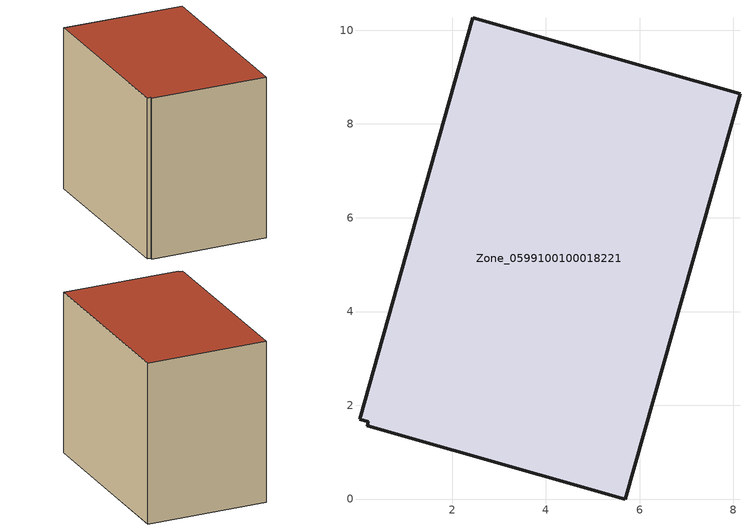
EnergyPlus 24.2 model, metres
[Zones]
Zone_0599100100018221
 floor ground (C_G): 0.18,1.56 0.21,1.65 0.03,1.7 2.44,10.26 8.14,8.65 5.69,0 z0
 wall outside (C_F): 5.69,0 8.14,8.65 2.44,10.26 0.03,1.7 0.21,1.65 0.18,1.56 5.69,0 z0:7.91
 roof outside (C_R): 0.21,1.65 0.18,1.56 5.69,0 8.14,8.65 2.44,10.26 0.03,1.7 z7.91
[BUILDING]
Pand.0599100100018221: North Axis=0; Terrain=City; Loads Convergence Tolerance Value=0.04; Temperature Convergence Tolerance Value=0.4; Solar Distribution=FullExterior; Maximum Number of Warmup Days=25; Minimum Number of Warmup Days=1
[Site:Location]
Rotterdam.The.Hague.AP_ZH_NLD Design_Conditions: Latitude=51.96; Longitude=4.45; Time Zone=1; Elevation=-4.5
[SITE:GROUNDTEMPERATURE:BUILDINGSURFACE]
18, 18, 18, 18, 18, 18, 18, 18, 18, 18, 18, 18
[MATERIAL] Thermal Absorptance=0.9; Solar Absorptance=0.7; Visible Absorptance=0.7
Name | Roughness | Thickness | Conductivity | Density | Specific Heat
G.TC.2015-2018 | MediumSmooth | 0.15 | 0.0428571 | 540 | 1210
F.TC.2015-2018 | Rough | 0.3 | 0.0666667 | 1920 | 840
R.TC.2015-2018 | MediumRough | 0.2 | 0.0333333 | 1500 | 1000
[CONSTRUCTION]
C_G: G.TC.2015-2018
C_F: F.TC.2015-2018
C_R: R.TC.2015-2018
[ZONE]
Zone_0599100100018221: Type=1; Multiplier=1; Ceiling Height=Autocalculate; Volume=Autocalculate; Floor Area=autocalculate; Part of Total Floor Area=Yes
[ZONEINFILTRATION:DESIGNFLOWRATE]
Infil_Zone_0599100100018221: Zone or ZoneList or Space or SpaceList=Zone_0599100100018221; Schedule=AlwaysOn; Design Flow Rate Calculation Method=Flow/Area; Flow Rate per Floor Area=0.0015; Constant Term Coefficient=1; Temperature Term Coefficient=0; Velocity Term Coefficient=0; Velocity Squared Term Coefficient=0
[HVACTEMPLATE:ZONE:IDEALLOADSAIRSYSTEM]
Zone_0599100100018221: Maximum Heating Supply Air Temperature=50; Minimum Cooling Supply Air Temperature=13; Maximum Heating Supply Air Humidity Ratio=0.0156; Minimum Cooling Supply Air Humidity Ratio=0.0077; Heating Limit=NoLimit; Cooling Limit=NoLimit; Dehumidification Control Type=ConstantSensibleHeatRatio; Cooling Sensible Heat Ratio=0.7; Dehumidification Setpoint=60; Humidification Control Type=None; Humidification Setpoint=30; Outdoor Air Method=None; Outdoor Air Flow Rate per Person=0.00944; Outdoor Air Flow Rate per Zone Floor Area=0; Outdoor Air Flow Rate per Zone=0; Demand Controlled Ventilation Type=None; Outdoor Air Economizer Type=NoEconomizer; Heat Recovery Type=None; Sensible Heat Recovery Effectiveness=0.7; Latent Heat Recovery Effectiveness=0.65
[ZONECONTROL:THERMOSTAT]
ThermostatControl_Zone_0599100100018221: Zone or ZoneList=Zone_0599100100018221; Control Type Schedule=DualSetpointControlType; Control 1=Thermostat_Zone_0599100100018221; Temperature Difference Between Cutout And Setpoint=0
[THERMOSTATSETPOINT:DUALSETPOINT]
Thermostat_Zone_0599100100018221: Heating Setpoint Temperature Schedule=HeatingSetpoint_Zone_0599100100018221; Cooling Setpoint Temperature Schedule=CoolingSetpoint_Zone_0599100100018221
[SCHEDULE:COMPACT]
HeatingSetpoint_Zone_0599100100018221: Through: 12/31, For: AllDays, Until: 24:00, 21
CoolingSetpoint_Zone_0599100100018221: Through: 12/31, For: AllDays, Until: 24:00, 24
DualSetpointControlType: Through: 12/31, For: AllDays, Until: 24:00, 4
AlwaysOn: Through: 12/31, For: AllDays, Until: 24:00, 1
